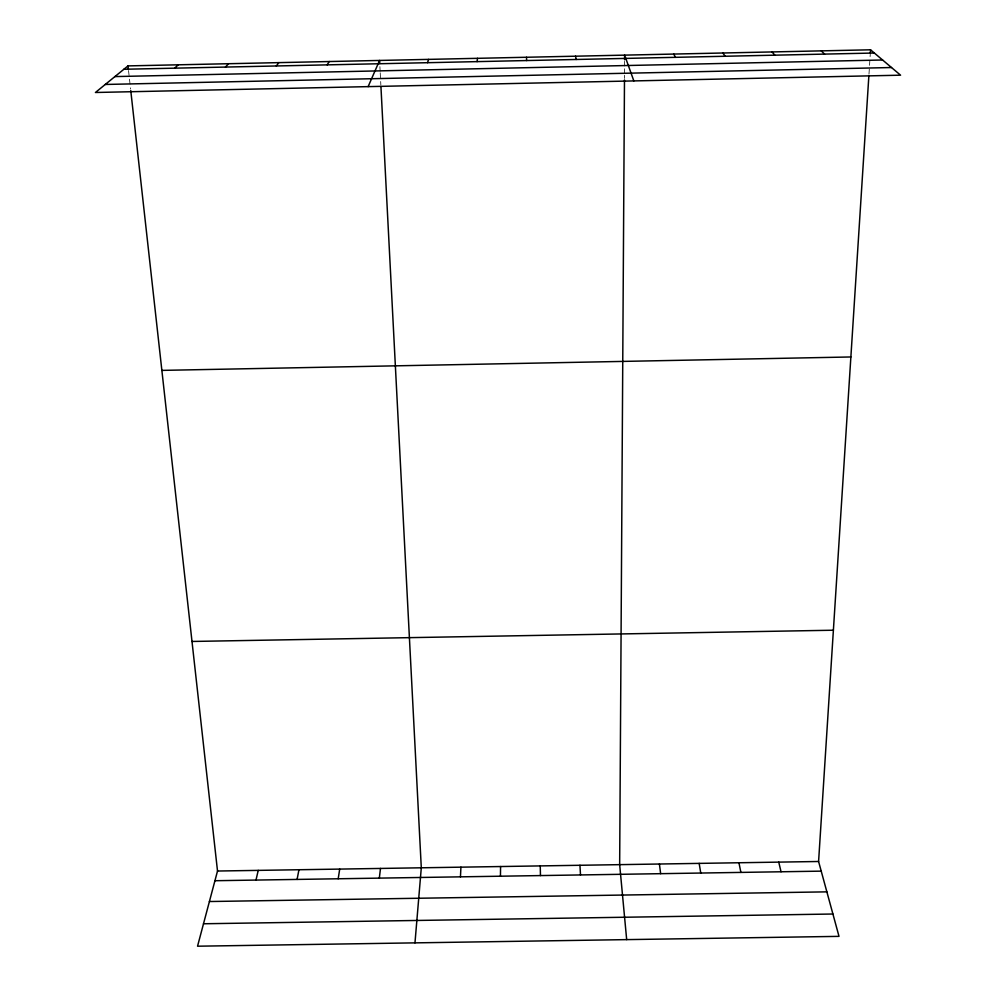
<?xml version="1.0" encoding="UTF-8"?>
<svg xmlns="http://www.w3.org/2000/svg" width="996" height="996" viewBox="0 0 996 996"><rect width="100%" height="100%" fill="white"/><g stroke="black" fill="none" stroke-linecap="round" stroke-linejoin="round"><path stroke-width="0.75" stroke-dasharray="4.98 3.74" d="M624.48 78.41L624.504 75.298M624.517 73.754L624.554 67.541M624.554 65.997L624.592 61.341M868.985 74.015L870.243 54.344M128.534 70.517L130.588 89.03M379.899 66.632L380.148 71.276M380.223 72.82L380.858 85.195"/><path stroke-width="1.49" d="M624.48 79.954L619.661 864.64L626.671 939.614M624.592 59.785L624.629 55.129L633.842 80.925M500.44 876.219L500.577 866.532M460.451 876.841L460.924 867.167M130.762 90.574L217.514 871.027L197.544 946.2L839.006 936.365L818.588 861.49L868.886 75.522M870.342 52.825L870.529 49.8L128.011 65.898L95.429 92.491L900.571 75.186L870.529 49.8M414.971 942.863L421.296 867.79L380.945 86.739M379.327 878.123L380.497 868.437M477.096 61.628L477.495 58.316M338.192 878.783L339.711 869.085M297.082 879.431L298.949 869.732M255.997 880.078L258.225 870.38M427.595 62.698L428.529 59.387M368.134 86.627L379.588 60.445L379.75 63.532M327.198 64.877L329.203 61.528M276.315 65.973L278.843 62.623M225.457 67.081L228.532 63.719M174.649 68.176L178.259 64.802M123.865 69.272L874.351 53.025M114.926 76.58L882.593 59.997M105.265 84.461L891.507 67.529M161.862 370.388L850.87 356.966M191.991 641.461L833.391 630.219M217.514 871.027L818.588 861.49M214.937 880.725L821.214 871.139M209.409 901.529L826.867 891.856M203.495 923.765L832.905 914.017M821.277 50.871L824.576 54.108M772.062 51.929L774.826 55.178M722.884 53L725.113 56.262M673.744 54.07L675.437 57.332M778.76 862.125L781.038 871.774M738.945 862.748L740.887 872.409M575.551 56.199L576.198 59.486M699.167 863.383L700.761 873.044M659.402 864.018L660.647 873.679M128.011 65.898L128.359 68.985M579.946 865.275L580.506 874.949M526.51 57.258L526.623 60.557M540.243 865.91L540.467 875.584"/></g></svg>
